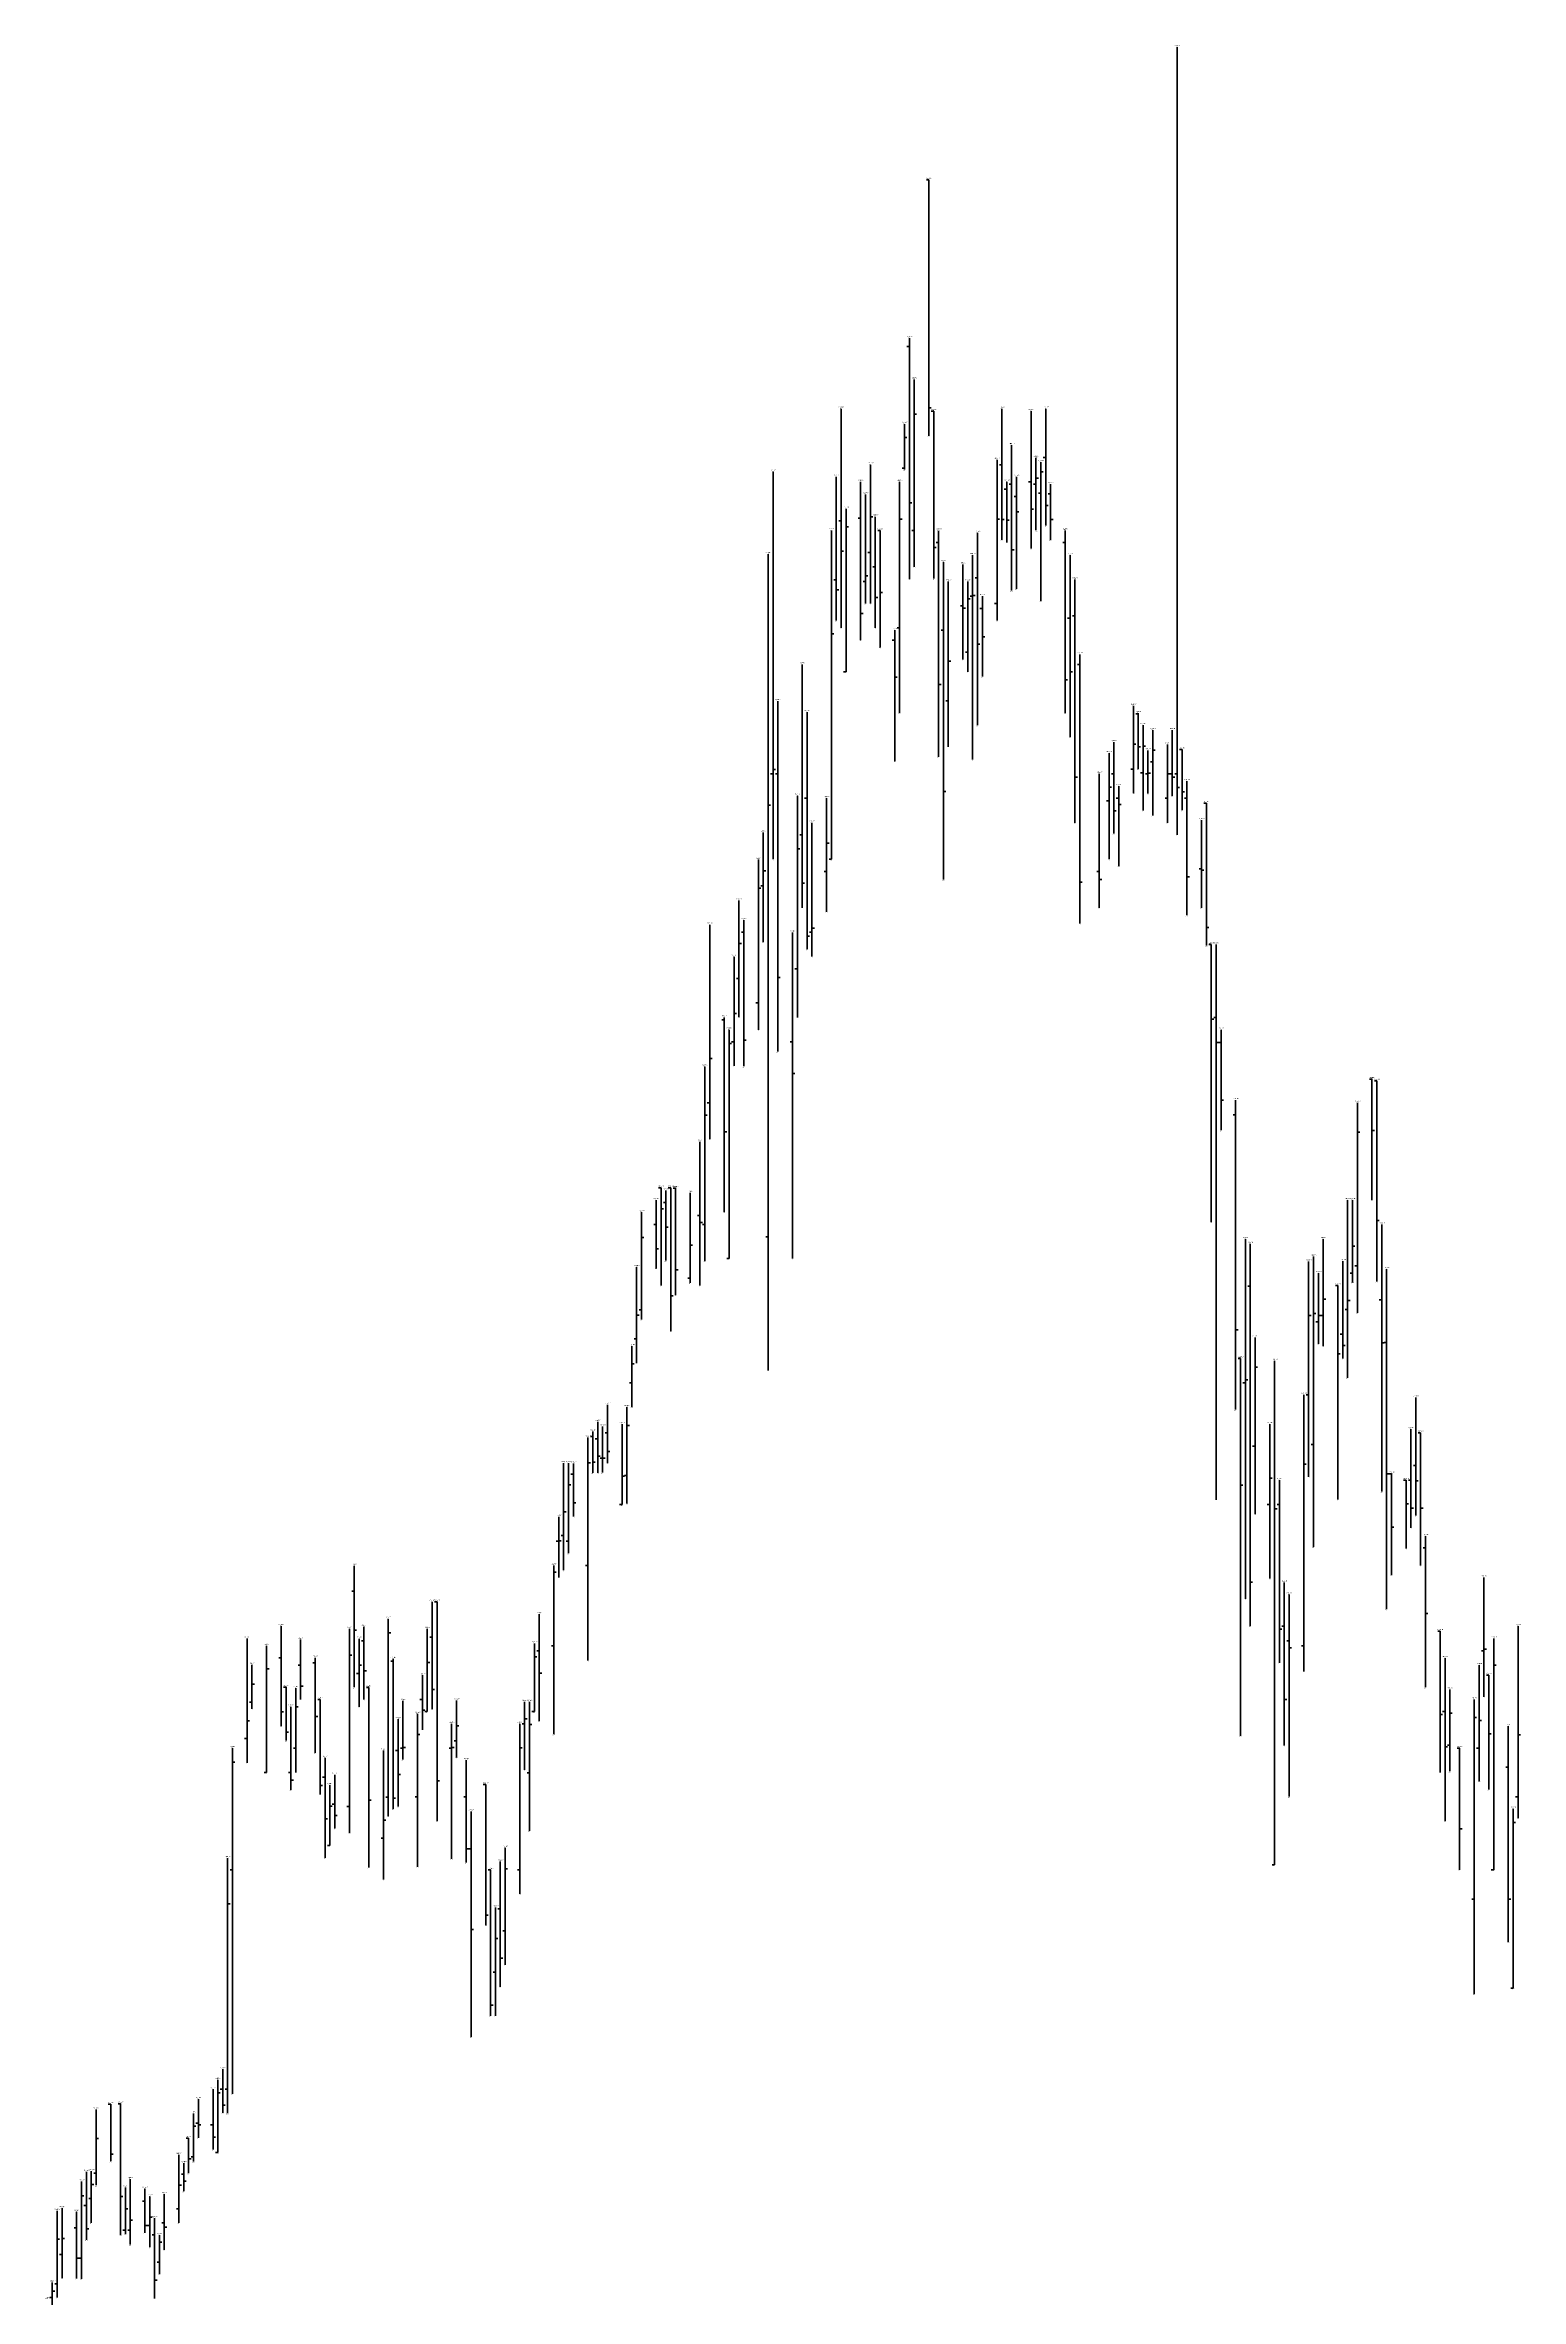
# Model space of a CAD drawing. Header units: inches. Extents: x 0 to 30000, y -20 to 2443.
# Drawn here: x 12050.5 to 12353.6, y 436.9 to 899.7 of the extents above; entities that cross this region are included whole.
import ezdxf

# ---------------------------------------------------------------- set-up
doc = ezdxf.new("R2010")
doc.units = ezdxf.units.IN
doc.header["$MEASUREMENT"] = 0
for name, color, linetype in [('DATE', 7, 'Continuous'), ('Graph', 7, 'Continuous'), ('Rate', 7, 'Continuous')]:
    doc.layers.add(name, color=color, linetype=linetype)
doc.styles.get("Standard").update_dxf_attribs({"font": 'arial.ttf'})

msp = doc.modelspace()

# ---------------------------------------------------------------- linework, layer by layer
at = {"layer": 'Graph', "color": 1, "lineweight": 35}
for p, q in [((12283, 899.2), (12283, 737.525)), ((12232, 872), (12231.5, 872)), ((12232, 872), (12232, 819.45)), ((12228, 837.75), (12227.5, 837.75)), ((12228, 839.5), (12228, 790)), ((12214, 825), (12214, 780)), ((12232, 825.175), (12232.5, 825.175)), ((12233, 824.5), (12232.5, 824.5)), ((12233, 824.5), (12233, 790.1)), ((12247, 824.95), (12247, 798.075)), ((12253, 824.5), (12253, 796.3)), ((12256, 825), (12256, 801)), ((12249, 817.5), (12249, 787.65)), ((12256, 815), (12255.5, 815)), ((12213, 811), (12213, 781.5)), ((12218, 810), (12218, 777.5)), ((12247, 813.5), (12246.5, 813.5)), ((12248, 809.95), (12248, 797.5)), ((12250, 811), (12250, 788)), ((12253, 809.95), (12252.5, 809.95)), ((12228, 805.65), (12228.5, 805.65)), ((12248, 808.5), (12247.5, 808.5)), ((12249, 809.475), (12248.5, 809.475)), ((12250, 807), (12249.5, 807)), ((12257, 807.5), (12256.5, 807.5)), ((12257, 809.5), (12257, 798.05)), ((12214, 802), (12213.5, 802)), ((12218, 802.5), (12217.5, 802.5)), ((12221, 802.825), (12221, 780.025)), ((12247, 802.25), (12247.5, 802.25)), ((12248, 802.1), (12248.5, 802.1)), ((12250, 803.825), (12250.5, 803.825)), ((12253, 804.375), (12253.5, 804.375)), ((12256, 805.15), (12256.5, 805.15)), ((12257, 802.25), (12257.5, 802.25)), ((12222, 799.975), (12221.5, 799.975)), ((12222, 799.975), (12222, 776)), ((12233, 796.525), (12233.5, 796.525)), ((12234, 797.5), (12233.5, 797.5)), ((12234, 799.95), (12234, 753.5)), ((12242, 799.5), (12242, 760)), ((12249, 796), (12249.5, 796)), ((12260, 797.5), (12259.5, 797.5)), ((12260, 800), (12260, 762.5)), ((12214, 795.75), (12214.5, 795.75)), ((12221, 792.5), (12220.5, 792.5)), ((12235, 793.5), (12235, 728.3)), ((12239, 793), (12239, 773.5)), ((12261, 794.95), (12261, 757.575)), ((12213, 789.85), (12212.5, 789.85)), ((12213, 787.775), (12213.5, 787.775)), ((12222, 787.275), (12222.5, 787.275)), ((12242, 790.3), (12241.5, 790.3)), ((12262, 789.9), (12262, 740)), ((12218, 782.975), (12218.5, 782.975)), ((12221, 786.225), (12221.5, 786.225)), ((12239, 784.5), (12238.5, 784.5)), ((12239, 784.05), (12239.5, 784.05)), ((12243, 784), (12242.5, 784)), ((12243, 786.5), (12243, 770)), ((12262, 782.5), (12261.5, 782.5)), ((12225, 777.5), (12224.5, 777.5)), ((12225, 779.5), (12225, 752.6)), ((12235, 779.5), (12234.5, 779.5)), ((12243, 778.125), (12243.5, 778.125)), ((12261, 782), (12260.5, 782)), ((12242, 776.625), (12242.5, 776.625)), ((12263, 774.5), (12263, 719.3)), ((12206, 772.5), (12206, 722.5)), ((12225, 769.875), (12225.5, 769.875)), ((12234, 768.35), (12234.5, 768.35)), ((12260, 769.325), (12260.5, 769.325)), ((12261, 771), (12261.5, 771)), ((12263, 772.5), (12262.5, 772.5)), ((12201, 764.95), (12201, 693)), ((12207, 762.675), (12207, 714)), ((12275, 762.325), (12274.5, 762.325)), ((12275, 762.5), (12275, 751)), ((12282, 759), (12282, 745.5)), ((12270, 756.5), (12270, 737.775)), ((12275, 755.6), (12275.5, 755.6)), ((12284, 755), (12283.5, 755)), ((12284, 755), (12284, 742.55)), ((12201, 750), (12200.5, 750)), ((12267, 750), (12267, 722.5)), ((12270, 750), (12269.5, 750)), ((12282, 750.05), (12281.5, 750.05)), ((12283, 750), (12282.5, 750)), ((12235, 746.375), (12235.5, 746.375)), ((12262, 749.325), (12262.5, 749.325)), ((12271, 747.5), (12271, 731.125)), ((12282, 749.325), (12282.5, 749.325)), ((12283, 747.225), (12283.5, 747.225)), ((12284, 746.35), (12284.5, 746.35)), ((12285, 748.5), (12285, 721)), ((12207, 745), (12206.5, 745)), ((12270, 742.4), (12270.5, 742.4)), ((12271, 745), (12270.5, 745)), ((12271, 743.7), (12271.5, 743.7)), ((12285, 745), (12284.5, 745)), ((12288, 740.5), (12288, 722.5)), ((12289, 744), (12288.5, 744)), ((12289, 744), (12289, 714.75)), ((12206, 737.5), (12205.5, 737.5)), ((12206, 727.575), (12206.5, 727.575)), ((12263, 727.8), (12263.5, 727.8)), ((12267, 730), (12266.5, 730)), ((12267, 728.35), (12267.5, 728.35)), ((12285, 728.85), (12285.5, 728.85)), ((12288, 730.5), (12287.5, 730.5)), ((12288, 730.225), (12288.5, 730.225)), ((12194, 717.5), (12193.5, 717.5)), ((12194, 720), (12194, 690)), ((12204, 717.45), (12204, 650.5)), ((12289, 718.5), (12289.5, 718.5)), ((12207, 716.725), (12207.5, 716.725)), ((12290, 715), (12289.5, 715)), ((12290, 715), (12290, 658)), ((12291, 714.95), (12291, 601)), ((12201, 708.2), (12201.5, 708.2)), ((12190, 699.5), (12189.5, 699.5)), ((12190, 700), (12190, 660)), ((12290, 699.65), (12290.5, 699.65)), ((12291, 700), (12290.5, 700)), ((12194, 695.375), (12194.5, 695.375)), ((12204, 695), (12203.5, 695)), ((12291, 694.9), (12291.5, 694.9)), ((12292, 694.9), (12291.5, 694.9)), ((12292, 697.5), (12292, 676.85)), ((12204, 688.475), (12204.5, 688.475)), ((12323, 687.35), (12322.5, 687.35)), ((12323, 687.35), (12323, 662.5)), ((12324, 687), (12323.5, 687)), ((12324, 687), (12324, 645.8)), ((12292, 683), (12292.5, 683)), ((12295, 683), (12295, 619.5)), ((12190, 676.525), (12190.5, 676.525)), ((12295, 680), (12294.5, 680)), ((12323, 676.825), (12323.5, 676.825)), ((12185, 674.5), (12185, 645)), ((12176, 662.5), (12176, 648.5)), ((12177, 665), (12176.5, 665)), ((12177, 665), (12177, 645)), ((12178, 662), (12177.5, 662)), ((12178, 664.45), (12178, 650.075)), ((12179, 665), (12178.5, 665)), ((12179, 665), (12179, 635.6)), ((12180, 664.975), (12179.5, 664.975)), ((12180, 664.975), (12180, 643)), ((12176, 657.5), (12175.5, 657.5)), ((12177, 660.75), (12177.5, 660.75)), ((12185, 659.35), (12184.5, 659.35)), ((12185, 657.925), (12185.5, 657.925)), ((12324, 658.325), (12324.5, 658.325)), ((12325, 657.5), (12325, 602.675)), ((12176, 652.525), (12176.5, 652.525)), ((12178, 656.95), (12178.5, 656.95)), ((12298, 653.5), (12298, 575)), ((12180, 648.225), (12180.5, 648.225)), ((12317, 649.95), (12317, 630)), ((12326, 648.325), (12326, 578.5)), ((12298, 644.825), (12297.5, 644.825)), ((12316, 645), (12315.5, 645)), ((12316, 645), (12316, 601.05)), ((12179, 642.825), (12179.5, 642.825)), ((12325, 642), (12324.5, 642)), ((12295, 635.875), (12295.5, 635.875)), ((12317, 634.95), (12316.5, 634.95)), ((12296, 630), (12295.5, 630)), ((12296, 630), (12296, 552.525)), ((12316, 630.975), (12316.5, 630.975)), ((12317, 632.625), (12317.5, 632.625)), ((12325, 633.2), (12325.5, 633.2)), ((12326, 633.25), (12325.5, 633.25)), ((12166, 620.5), (12166, 608.5)), ((12332, 622), (12332, 597.775)), ((12164, 617), (12164, 606.525)), ((12331, 615.5), (12331, 595.25)), ((12163, 614), (12162.5, 614)), ((12163, 615), (12163, 606.5)), ((12164, 613.5), (12163.5, 613.5)), ((12166, 614.7), (12165.5, 614.7)), ((12166, 610.9), (12166.5, 610.9)), ((12333, 614.7), (12332.5, 614.7)), ((12333, 614.7), (12333, 587.5)), ((12159, 606.25), (12158.5, 606.25)), ((12159, 608.425), (12159, 597.575)), ((12163, 608.725), (12163.5, 608.725)), ((12164, 609.925), (12164.5, 609.925)), ((12326, 606.275), (12326.5, 606.275)), ((12327, 606.275), (12326.5, 606.275)), ((12327, 606.275), (12327, 585.5)), ((12332, 608), (12331.5, 608)), ((12296, 603.975), (12296.5, 603.975)), ((12304, 605), (12304, 567.5)), ((12330, 605), (12329.5, 605)), ((12330, 605), (12330, 591)), ((12331, 605), (12330.5, 605)), ((12332, 604.9), (12332.5, 604.9)), ((12159, 600.325), (12159.5, 600.325)), ((12304, 600), (12303.5, 600)), ((12330, 600.125), (12330.5, 600.125)), ((12331, 599.275), (12331.5, 599.275)), ((12333, 599.275), (12333.5, 599.275)), ((12327, 595.35), (12327.5, 595.35)), ((12334, 593.5), (12334, 562.5)), ((12334, 591.125), (12333.5, 591.125)), ((12114, 587.4), (12114, 562.5)), ((12298, 584.075), (12298.5, 584.075)), ((12305, 584), (12305, 550.5)), ((12114, 582.25), (12113.5, 582.25)), ((12130, 580), (12130, 558)), ((12131, 580), (12130.5, 580)), ((12131, 580), (12131, 535)), ((12306, 581.5), (12306, 540.05)), ((12099, 575), (12099, 554.5)), ((12114, 574.225), (12114.5, 574.225)), ((12116, 574.9), (12116, 560)), ((12152, 577.5), (12152, 555.5)), ((12304, 574.45), (12304.5, 574.45)), ((12305, 575), (12304.5, 575)), ((12334, 577.65), (12334.5, 577.65)), ((12337, 574), (12336.5, 574)), ((12337, 574), (12337, 545)), ((12103, 572.3), (12103, 560)), ((12116, 572), (12115.5, 572)), ((12130, 572.75), (12129.5, 572.75)), ((12152, 570), (12151.5, 570)), ((12306, 572), (12305.5, 572)), ((12306, 570.6), (12306.5, 570.6)), ((12099, 568.5), (12098.5, 568.5)), ((12103, 567), (12102.5, 567)), ((12106, 567.5), (12105.5, 567.5)), ((12106, 568.5), (12106, 549)), ((12116, 565.875), (12116.5, 565.875)), ((12122, 567.825), (12121.5, 567.825)), ((12122, 568.325), (12122, 537.5)), ((12128, 565), (12128, 553.75)), ((12152, 565.35), (12152.5, 565.35)), ((12338, 568.45), (12338, 535)), ((12347, 565), (12346.5, 565)), ((12347, 565), (12347, 541.5)), ((12100, 562.525), (12099.5, 562.525)), ((12100, 562.525), (12100, 551.55)), ((12103, 562.725), (12103.5, 562.725)), ((12107, 560), (12106.5, 560)), ((12107, 560), (12107, 540.5)), ((12117, 562.45), (12116.5, 562.45)), ((12117, 562.45), (12117, 525.5)), ((12128, 559.95), (12127.5, 559.95)), ((12130, 562), (12130.5, 562)), ((12305, 559.95), (12305.5, 559.95)), ((12099, 557.425), (12099.5, 557.425)), ((12101, 558.5), (12101, 541.4)), ((12106, 556.475), (12106.5, 556.475)), ((12123, 555.95), (12123, 538.025)), ((12128, 557.8), (12128.5, 557.8)), ((12337, 556.9), (12337.5, 556.9)), ((12338, 557.5), (12337.5, 557.5)), ((12100, 553.25), (12100.5, 553.25)), ((12347, 552.925), (12347.5, 552.925)), ((12351, 554.5), (12351, 510.175)), ((12108, 548), (12108, 527.5)), ((12123, 549.5), (12122.5, 549.5)), ((12137, 547.5), (12137, 526.5)), ((12338, 550.275), (12338.5, 550.275)), ((12341, 550), (12340.5, 550)), ((12341, 550), (12341, 525)), ((12351, 546.1), (12350.5, 546.1)), ((12101, 545), (12100.5, 545)), ((12101, 543.4), (12101.5, 543.4)), ((12107, 542.3), (12107.5, 542.3)), ((12108, 544), (12107.5, 544)), ((12110, 544.5), (12110, 533.525)), ((12123, 544.6), (12123.5, 544.6)), ((12131, 543.3), (12131.5, 543.3)), ((12141, 542.5), (12140.5, 542.5)), ((12141, 542.5), (12141, 513.675)), ((12110, 538.5), (12109.5, 538.5)), ((12117, 539.325), (12117.5, 539.325)), ((12122, 539.725), (12122.5, 539.725)), ((12137, 540), (12136.5, 540)), ((12138, 537), (12138, 490.75)), ((12108, 535.5), (12108.5, 535.5)), ((12110, 536.175), (12110.5, 536.175)), ((12341, 533.425), (12341.5, 533.425)), ((12137, 529.3), (12137.5, 529.3)), ((12138, 529.3), (12137.5, 529.3)), ((12142, 525), (12141.5, 525)), ((12142, 525), (12142, 495)), ((12144, 526.7), (12144, 501)), ((12351, 519), (12351.5, 519)), ((12141, 515.675), (12141.5, 515.675)), ((12144, 517), (12143.5, 517)), ((12138, 512.725), (12138.5, 512.725)), ((12144, 506.875), (12144.5, 506.875)), ((12142, 497.225), (12142.5, 497.225)), ((12087, 484.1), (12087, 475.115)), ((12064, 476.89), (12063.5, 476.89)), ((12064, 476.89), (12064, 465.155)), ((12066, 476.94), (12065.5, 476.94)), ((12066, 476.94), (12066, 450.01)), ((12082, 477.9), (12082, 470)), ((12085, 480), (12085, 467.61)), ((12087, 480), (12086.5, 480)), ((12087, 476.68), (12087.5, 476.68)), ((12082, 473), (12081.5, 473)), ((12082, 472.645), (12082.5, 472.645)), ((12085, 472.645), (12084.5, 472.645)), ((12080, 469.9), (12079.5, 469.9)), ((12080, 469.9), (12080, 462.7)), ((12085, 470.095), (12085.5, 470.095)), ((12059, 463), (12059, 449.015)), ((12064, 466.63), (12064.5, 466.63)), ((12079, 464.8), (12079, 459)), ((12080, 465.685), (12080.5, 465.685)), ((12071, 459.49), (12071, 450.5)), ((12075, 458.4), (12075, 447.005)), ((12079, 462.5), (12078.5, 462.5)), ((12079, 461.055), (12079.5, 461.055)), ((12057, 454.8), (12057, 441.12)), ((12059, 456.1), (12058.5, 456.1)), ((12066, 457.935), (12066.5, 457.935)), ((12071, 457), (12070.5, 457)), ((12073, 453.505), (12073, 437)), ((12057, 451.5), (12056.5, 451.5)), ((12059, 451.305), (12059.5, 451.305)), ((12071, 451.965), (12071.5, 451.965)), ((12073, 450.065), (12072.5, 450.065)), ((12075, 452.5), (12074.5, 452.5)), ((12075, 451.625), (12075.5, 451.625)), ((12057, 445.27), (12057.5, 445.27)), ((12073, 440.75), (12073.5, 440.75))]:
    msp.add_line(p, q, dxfattribs=at)
at = {"layer": 'Graph', "color": 3, "lineweight": 35}
for p, q in [((12229, 831), (12229, 792.525)), ((12229, 823.875), (12229.5, 823.875)), ((12227, 821.85), (12227, 812.5)), ((12227, 819.1), (12227.5, 819.1)), ((12246, 814.5), (12246, 781.5)), ((12254, 814.925), (12254, 800.025)), ((12200, 812), (12200, 732.5)), ((12220, 813.5), (12220, 785)), ((12226, 810), (12226, 762.525)), ((12227, 812.8), (12226.5, 812.8)), ((12254, 810.7), (12254.5, 810.7)), ((12255, 814), (12255, 785.5)), ((12255, 812), (12255.5, 812)), ((12219, 807.4), (12219, 785)), ((12254, 809.5), (12253.5, 809.5)), ((12255, 807.625), (12254.5, 807.625)), ((12215, 804.4), (12215, 771)), ((12215, 800.75), (12215.5, 800.75)), ((12220, 802.825), (12220.5, 802.825)), ((12226, 802.3), (12226.5, 802.3)), ((12246, 802.325), (12246.5, 802.325)), ((12212, 799.95), (12212, 732.5)), ((12229, 800), (12228.5, 800)), ((12199, 795.15), (12199, 627.5)), ((12220, 795.5), (12219.5, 795.5)), ((12241, 794.9), (12241, 753)), ((12219, 789.5), (12218.5, 789.5)), ((12219, 790.65), (12219.5, 790.65)), ((12236, 789.5), (12236, 755.6)), ((12240, 789.5), (12240, 771)), ((12240, 785.925), (12240.5, 785.925)), ((12241, 786.5), (12240.5, 786.5)), ((12241, 786.625), (12241.5, 786.625)), ((12246, 785), (12245.5, 785)), ((12212, 778.75), (12212.5, 778.75)), ((12226, 780), (12225.5, 780)), ((12236, 773.15), (12236.5, 773.15)), ((12240, 775), (12239.5, 775)), ((12215, 771), (12214.5, 771)), ((12236, 765), (12235.5, 765)), ((12274, 764), (12274, 746.075)), ((12276, 760), (12276, 742.5)), ((12278, 759), (12278, 741.5)), ((12274, 756.125), (12274.5, 756.125)), ((12276, 755.675), (12276.5, 755.675)), ((12277, 754.85), (12277, 746)), ((12278, 754.875), (12278.5, 754.875)), ((12281, 756.05), (12281, 740)), ((12200, 750), (12199.5, 750)), ((12200, 750.95), (12200.5, 750.95)), ((12269, 754.25), (12269, 732.5)), ((12274, 751), (12273.5, 751)), ((12276, 750.25), (12275.5, 750.25)), ((12277, 750.025), (12276.5, 750.025)), ((12277, 750.15), (12277.5, 750.15)), ((12278, 752.5), (12277.5, 752.5)), ((12281, 750.05), (12281.5, 750.05)), ((12205, 745.5), (12205, 700)), ((12269, 747.275), (12269.5, 747.275)), ((12199, 743.575), (12199.5, 743.575)), ((12211, 745), (12211, 721.7)), ((12269, 744.5), (12268.5, 744.5)), ((12281, 745), (12280.5, 745)), ((12198, 738), (12198, 715.5)), ((12208, 740), (12208, 712.5)), ((12211, 735.825), (12211.5, 735.825)), ((12197, 732.45), (12197, 697.5)), ((12205, 734.65), (12205.5, 734.65)), ((12212, 732.5), (12211.5, 732.5)), ((12197, 726.55), (12197.5, 726.55)), ((12198, 727), (12197.5, 727)), ((12198, 730.125), (12198.5, 730.125)), ((12211, 730), (12210.5, 730)), ((12193, 724), (12193, 700.05)), ((12187, 719), (12187, 675.05)), ((12208, 717.5), (12207.5, 717.5)), ((12208, 718.35), (12208.5, 718.35)), ((12193, 715.175), (12193.5, 715.175)), ((12192, 712.45), (12192, 690.1)), ((12205, 710), (12204.5, 710)), ((12193, 708), (12192.5, 708)), ((12192, 700.85), (12192.5, 700.85)), ((12197, 703), (12196.5, 703)), ((12191, 697.5), (12191, 650.55)), ((12191, 694.65), (12191.5, 694.65)), ((12192, 695), (12191.5, 695)), ((12186, 689.9), (12186, 650)), ((12187, 691.6), (12187.5, 691.6)), ((12187, 682.5), (12186.5, 682.5)), ((12320, 682.475), (12320, 639.35)), ((12186, 679.95), (12186.5, 679.95)), ((12320, 676.475), (12320.5, 676.475)), ((12183, 664), (12183, 645.5)), ((12318, 662.5), (12318, 626)), ((12319, 662.5), (12319, 645.625)), ((12173, 660), (12173, 638)), ((12186, 657.5), (12185.5, 657.5)), ((12173, 654.8), (12173.5, 654.8)), ((12183, 653.225), (12183.5, 653.225)), ((12199, 655), (12198.5, 655)), ((12297, 654.5), (12297, 580.65)), ((12313, 654.5), (12313, 632.55)), ((12319, 653.025), (12319.5, 653.025)), ((12172, 648.75), (12172, 629.025)), ((12191, 650.55), (12190.5, 650.55)), ((12310, 649.9), (12310, 605.675)), ((12311, 650.95), (12311, 591.3)), ((12320, 649), (12319.5, 649)), ((12183, 646.5), (12182.5, 646.5)), ((12312, 647.5), (12312, 633)), ((12319, 647.5), (12318.5, 647.5)), ((12172, 638.9), (12172.5, 638.9)), ((12173, 640), (12172.5, 640)), ((12310, 638.85), (12310.5, 638.85)), ((12311, 639.225), (12311.5, 639.225)), ((12312, 638.85), (12312.5, 638.85)), ((12313, 638.85), (12312.5, 638.85)), ((12313, 642.175), (12313.5, 642.175)), ((12318, 640.075), (12317.5, 640.075)), ((12318, 641.9), (12318.5, 641.9)), ((12172, 634), (12171.5, 634)), ((12299, 634.3), (12299, 598)), ((12312, 637.5), (12311.5, 637.5)), ((12171, 632.5), (12171, 620.05)), ((12303, 629.5), (12303, 526)), ((12171, 625), (12170.5, 625)), ((12171, 628.9), (12171.5, 628.9)), ((12297, 625), (12296.5, 625)), ((12297, 625.575), (12297.5, 625.575)), ((12299, 628.225), (12299.5, 628.225)), ((12309, 622.5), (12309, 565.825)), ((12310, 622.5), (12309.5, 622.5)), ((12165, 616), (12165, 606.55)), ((12169, 616.5), (12169, 600)), ((12170, 620), (12170, 600.25)), ((12170, 616.225), (12170.5, 616.225)), ((12302, 616.5), (12302, 584.825)), ((12162, 613.75), (12162, 568)), ((12299, 612), (12298.5, 612)), ((12311, 612.3), (12310.5, 612.3)), ((12157, 608.5), (12157, 586.5)), ((12158, 608.5), (12158, 590)), ((12162, 608.6), (12162.5, 608.6)), ((12165, 609.5), (12164.5, 609.5)), ((12165, 609.55), (12165.5, 609.55)), ((12309, 608.275), (12309.5, 608.275)), ((12158, 604.05), (12158.5, 604.05)), ((12169, 605.8), (12169.5, 605.8)), ((12170, 606), (12169.5, 606)), ((12302, 605.45), (12302.5, 605.45)), ((12156, 597.5), (12156, 585)), ((12157, 598.475), (12157.5, 598.475)), ((12169, 600), (12168.5, 600)), ((12302, 600), (12301.5, 600)), ((12303, 599.125), (12303.5, 599.125)), ((12156, 592.5), (12155.5, 592.5)), ((12156, 592.525), (12156.5, 592.525)), ((12157, 593.65), (12156.5, 593.65)), ((12158, 592.5), (12157.5, 592.5)), ((12155, 587.5), (12155, 552.825)), ((12155, 586.1), (12155.5, 586.1)), ((12162, 587.5), (12161.5, 587.5)), ((12346, 585), (12346, 560.525)), ((12113, 574.5), (12113, 532.575)), ((12121, 576.5), (12121, 536)), ((12129, 574.5), (12129, 557.5)), ((12353, 575), (12353, 535.65)), ((12092, 572.5), (12092, 547)), ((12096, 571), (12096, 545)), ((12115, 572.4), (12115, 558.5)), ((12121, 573.675), (12121.5, 573.675)), ((12151, 571.5), (12151, 557.5)), ((12155, 571), (12154.5, 571)), ((12309, 571), (12308.5, 571)), ((12346, 570), (12345.5, 570)), ((12346, 570.325), (12346.5, 570.325)), ((12348, 572.5), (12348, 525.025)), ((12093, 567.075), (12093, 558.075)), ((12096, 566.25), (12096.5, 566.25)), ((12113, 569.1), (12113.5, 569.1)), ((12115, 565.325), (12114.5, 565.325)), ((12115, 567.025), (12115.5, 567.025)), ((12129, 567.6), (12129.5, 567.6)), ((12151, 568.75), (12151.5, 568.75)), ((12345, 567), (12345, 543.175)), ((12348, 567.05), (12348.5, 567.05)), ((12093, 563.125), (12093.5, 563.125)), ((12102, 562.3), (12102, 545)), ((12339, 562), (12339, 545.25)), ((12344, 560), (12344, 499.5)), ((12092, 555.6), (12092.5, 555.6)), ((12093, 559.45), (12092.5, 559.45)), ((12102, 558.475), (12102.5, 558.475)), ((12124, 559.7), (12124, 547.65)), ((12127, 557), (12127, 525.625)), ((12129, 557.5), (12128.5, 557.5)), ((12135, 559.75), (12135, 548.1)), ((12149, 559.5), (12149, 545.55)), ((12149, 556.025), (12149.5, 556.025)), ((12150, 559.5), (12150, 533)), ((12151, 557.5), (12150.5, 557.5)), ((12339, 557.2), (12339.5, 557.2)), ((12344, 556.275), (12344.5, 556.275)), ((12345, 555.675), (12345.5, 555.675)), ((12092, 552), (12091.5, 552)), ((12127, 552.8), (12127.5, 552.8)), ((12134, 555), (12134, 527.25)), ((12135, 551.5), (12134.5, 551.5)), ((12135, 554.55), (12135.5, 554.55)), ((12148, 555), (12148, 520.05)), ((12149, 555), (12148.5, 555)), ((12150, 554.825), (12150.5, 554.825)), ((12353, 552.75), (12353.5, 552.75)), ((12089, 550), (12089, 479)), ((12089, 547.125), (12089.5, 547.125)), ((12102, 550), (12101.5, 550)), ((12120, 549.5), (12120, 523)), ((12124, 550), (12123.5, 550)), ((12124, 550.1), (12124.5, 550.1)), ((12134, 550), (12133.5, 550)), ((12134, 550.125), (12134.5, 550.125)), ((12148, 550.05), (12148.5, 550.05)), ((12339, 550.625), (12338.5, 550.625)), ((12345, 550), (12344.5, 550)), ((12096, 545), (12095.5, 545)), ((12109, 542.375), (12109, 530)), ((12150, 544.95), (12149.5, 544.95)), ((12109, 538.1), (12109.5, 538.1)), ((12113, 538), (12112.5, 538)), ((12121, 539.9), (12120.5, 539.9)), ((12127, 540), (12126.5, 540)), ((12352, 537.5), (12352, 500.675)), ((12353, 540), (12352.5, 540)), ((12120, 535.225), (12120.5, 535.225)), ((12352, 534.7), (12352.5, 534.7)), ((12109, 530), (12108.5, 530)), ((12120, 531.5), (12119.5, 531.5)), ((12145, 529.5), (12145, 505.5)), ((12088, 527.4), (12088, 475.025)), ((12089, 525), (12088.5, 525)), ((12145, 525.225), (12145.5, 525.225)), ((12148, 525), (12147.5, 525)), ((12303, 526), (12302.5, 526)), ((12348, 525.025), (12347.5, 525.025)), ((12344, 519), (12343.5, 519)), ((12088, 518.05), (12088.5, 518.05)), ((12143, 517.3), (12143, 495.05)), ((12143, 510.9), (12143.5, 510.9)), ((12145, 512.5), (12144.5, 512.5)), ((12143, 504), (12142.5, 504)), ((12352, 500.675), (12351.5, 500.675)), ((12086, 481.9), (12086, 466.995)), ((12086, 479.235), (12086.5, 479.235)), ((12088, 480), (12087.5, 480)), ((12061, 475.8), (12061, 460.25)), ((12081, 475), (12081, 465.11)), ((12081, 472.35), (12081.5, 472.35)), ((12061, 469.835), (12061.5, 469.835)), ((12060, 463.105), (12060, 452.5)), ((12078, 466.5), (12078, 452.5)), ((12081, 466.1), (12080.5, 466.1)), ((12086, 466.995), (12085.5, 466.995)), ((12058, 460.985), (12058, 441)), ((12060, 460.37), (12060.5, 460.37)), ((12061, 462.7), (12060.5, 462.7)), ((12067, 459.8), (12067, 450.205)), ((12068, 461.5), (12068, 448.065)), ((12078, 460.25), (12078.5, 460.25)), ((12053, 455), (12053, 437.2)), ((12054, 455.53), (12054, 441.165)), ((12058, 458.065), (12058.5, 458.065)), ((12060, 457.49), (12059.5, 457.49)), ((12067, 455.395), (12067.5, 455.395)), ((12072, 457.9), (12072, 447.5)), ((12072, 453.72), (12072.5, 453.72)), ((12078, 455.425), (12077.5, 455.425)), ((12053, 449.15), (12053.5, 449.15)), ((12054, 449.315), (12054.5, 449.315)), ((12067, 451), (12066.5, 451)), ((12068, 451), (12067.5, 451)), ((12068, 453.08), (12068.5, 453.08)), ((12072, 451.965), (12071.5, 451.965)), ((12074, 450), (12074, 442)), ((12054, 446), (12053.5, 446)), ((12058, 445.27), (12057.5, 445.27)), ((12074, 444.445), (12073.5, 444.445)), ((12074, 448.535), (12074.5, 448.535)), ((12052, 440.3), (12052, 434)), ((12053, 440), (12052.5, 440)), ((12052, 437.2), (12051.5, 437.2)), ((12052, 438.47), (12052.5, 438.47))]:
    msp.add_line(p, q, dxfattribs=at)

# ---------------------------------------------------------------- texts
at = {"layer": 'DATE'}
for s, p in [('09Jan08', (12282.5, 899.45)), ('19Nov07', (12231.5, 872.25)), ('15Nov07', (12227.5, 839.75)), ('16Nov07', (12228.5, 831.25)), ('01Nov07', (12213.5, 825.25)), ('20Nov07', (12232.5, 824.75)), ('04Dec07', (12246.5, 825.2)), ('10Dec07', (12252.5, 824.75)), ('13Dec07', (12255.5, 825.25)), ('14Nov07', (12226.5, 822.1)), ('03Dec07', (12245.5, 814.75)), ('06Dec07', (12248.5, 817.75)), ('11Dec07', (12253.5, 815.175)), ('12Dec07', (12254.5, 814.25)), ('18Oct07', (12199.5, 812.25)), ('31Oct07', (12212.5, 811.25)), ('05Nov07', (12217.5, 810.25)), ('07Nov07', (12219.5, 813.75)), ('13Nov07', (12225.5, 810.25)), ('05Dec07', (12247.5, 810.2)), ('07Dec07', (12249.5, 811.25)), ('14Dec07', (12256.5, 809.75)), ('06Nov07', (12218.5, 807.65)), ('02Nov07', (12214.5, 804.65)), ('08Nov07', (12220.5, 803.075)), ('30Oct07', (12211.5, 800.2)), ('09Nov07', (12221.5, 800.225)), ('21Nov07', (12233.5, 800.2)), ('29Nov07', (12241.5, 799.75)), ('17Dec07', (12259.5, 800.25)), ('17Oct07', (12198.5, 795.4)), ('22Nov07', (12234.5, 793.75)), ('26Nov07', (12238.5, 793.25)), ('28Nov07', (12240.5, 795.15)), ('18Dec07', (12260.5, 795.2)), ('23Nov07', (12235.5, 789.75)), ('27Nov07', (12239.5, 789.75)), ('30Nov07', (12242.5, 786.75)), ('19Dec07', (12261.5, 790.15)), ('12Nov07', (12224.5, 779.75)), ('24Oct07', (12205.5, 772.75)), ('20Dec07', (12262.5, 774.75)), ('19Oct07', (12200.5, 765.2)), ('31Dec07', (12273.5, 764.25)), ('25Oct07', (12206.5, 762.925)), ('01Jan08', (12274.5, 762.75)), ('02Jan08', (12275.5, 760.25)), ('04Jan08', (12277.5, 759.25)), ('08Jan08', (12281.5, 759.25)), ('26Dec07', (12268.5, 754.5)), ('27Dec07', (12269.5, 756.75)), ('03Jan08', (12276.5, 755.1)), ('07Jan08', (12280.5, 756.3)), ('10Jan08', (12283.5, 755.25)), ('24Dec07', (12266.5, 750.25)), ('23Oct07', (12204.5, 745.75)), ('29Oct07', (12210.5, 745.25)), ('28Dec07', (12270.5, 747.75)), ('11Jan08', (12284.5, 748.75)), ('26Oct07', (12207.5, 740.25)), ('14Jan08', (12287.5, 740.75)), ('15Jan08', (12288.5, 744.25)), ('16Oct07', (12197.5, 738.25)), ('15Oct07', (12196.5, 732.7)), ('11Oct07', (12192.5, 724.25)), ('05Oct07', (12186.5, 719.25)), ('12Oct07', (12193.5, 720.25)), ('22Oct07', (12203.5, 717.7)), ('10Oct07', (12191.5, 712.7)), ('16Jan08', (12289.5, 715.25)), ('17Jan08', (12290.5, 715.2)), ('08Oct07', (12189.5, 700.25)), ('09Oct07', (12190.5, 697.75)), ('18Jan08', (12291.5, 697.75)), ('04Oct07', (12185.5, 690.15)), ('18Feb08', (12322.5, 687.6)), ('19Feb08', (12323.5, 687.25)), ('21Jan08', (12294.5, 683.25)), ('15Feb08', (12319.5, 682.725)), ('03Oct07', (12184.5, 674.75)), ('24Sep07', (12175.5, 662.75)), ('25Sep07', (12176.5, 665.25)), ('26Sep07', (12177.5, 664.7)), ('27Sep07', (12178.5, 665.25)), ('28Sep07', (12179.5, 665.225)), ('01Oct07', (12182.5, 664.25)), ('13Feb08', (12317.5, 662.75)), ('14Feb08', (12318.5, 662.75)), ('21Sep07', (12172.5, 660.25)), ('20Feb08', (12324.5, 657.75)), ('23Jan08', (12296.5, 654.75)), ('24Jan08', (12297.5, 653.75)), ('08Feb08', (12312.5, 654.75)), ('20Sep07', (12171.5, 649)), ('05Feb08', (12309.5, 650.15)), ('06Feb08', (12310.5, 651.2)), ('07Feb08', (12311.5, 647.75)), ('12Feb08', (12316.5, 650.2)), ('21Feb08', (12325.5, 648.575)), ('11Feb08', (12315.5, 645.25)), ('25Jan08', (12298.5, 634.55)), ('19Sep07', (12170.5, 632.75)), ('22Jan08', (12295.5, 630.25)), ('29Jan08', (12302.5, 629.75)), ('14Sep07', (12165.5, 620.75)), ('18Sep07', (12169.5, 620.25)), ('04Feb08', (12308.5, 622.75)), ('27Feb08', (12331.5, 622.25)), ('12Sep07', (12163.5, 617.25)), ('13Sep07', (12164.5, 616.25)), ('17Sep07', (12168.5, 616.75)), ('28Jan08', (12301.5, 616.75)), ('26Feb08', (12330.5, 615.75)), ('10Sep07', (12161.5, 614)), ('11Sep07', (12162.5, 615.25)), ('28Feb08', (12332.5, 614.95)), ('05Sep07', (12156.5, 608.75)), ('06Sep07', (12157.5, 608.75)), ('07Sep07', (12158.5, 608.675)), ('22Feb08', (12326.5, 606.525)), ('30Jan08', (12303.5, 605.25)), ('25Feb08', (12329.5, 605.25)), ('04Sep07', (12155.5, 597.75)), ('29Feb08', (12333.5, 593.75)), ('24Jul07', (12113.5, 587.65)), ('03Sep07', (12154.5, 587.75)), ('31Jan08', (12304.5, 584.25)), ('12Mar08', (12345.5, 585.25)), ('09Aug07', (12129.5, 580.25)), ('10Aug07', (12130.5, 580.25)), ('01Feb08', (12305.5, 581.75)), ('09Jul07', (12098.5, 575.25)), ('23Jul07', (12112.5, 574.75)), ('26Jul07', (12115.5, 575.15)), ('31Jul07', (12120.5, 576.75)), ('08Aug07', (12128.5, 574.75)), ('31Aug07', (12151.5, 577.75)), ('03Mar08', (12336.5, 574.25)), ('19Mar08', (12352.5, 575.25)), ('02Jul07', (12091.5, 572.75)), ('06Jul07', (12095.5, 571.25)), ('13Jul07', (12102.5, 572.55)), ('25Jul07', (12114.5, 572.65)), ('30Aug07', (12150.5, 571.75)), ('14Mar08', (12347.5, 572.75)), ('03Jul07', (12092.5, 567.325)), ('16Jul07', (12105.5, 568.75)), ('01Aug07', (12121.5, 568.575)), ('07Aug07', (12127.5, 565.25)), ('04Mar08', (12337.5, 568.7)), ('11Mar08', (12344.5, 567.25)), ('13Mar08', (12346.5, 565.25)), ('10Jul07', (12099.5, 562.775)), ('12Jul07', (12101.5, 562.55)), ('17Jul07', (12106.5, 560.25)), ('27Jul07', (12116.5, 562.7)), ('03Aug07', (12123.5, 559.95)), ('14Aug07', (12134.5, 560)), ('28Aug07', (12148.5, 559.75)), ('29Aug07', (12149.5, 559.75)), ('05Mar08', (12338.5, 562.25)), ('10Mar08', (12343.5, 560.25)), ('11Jul07', (12100.5, 558.75)), ('02Aug07', (12122.5, 556.2)), ('06Aug07', (12126.5, 557.25)), ('13Aug07', (12133.5, 555.25)), ('27Aug07', (12147.5, 555.25)), ('17Mar08', (12350.5, 554.75)), ('29Jun07', (12088.5, 550.25)), ('18Jul07', (12107.5, 548.25)), ('30Jul07', (12119.5, 549.75)), ('16Aug07', (12136.5, 547.75)), ('07Mar08', (12340.5, 550.25)), ('19Jul07', (12108.5, 542.625)), ('20Jul07', (12109.5, 544.75)), ('20Aug07', (12140.5, 542.75)), ('17Aug07', (12137.5, 537.25)), ('18Mar08', (12351.5, 537.75)), ('28Jun07', (12087.5, 527.65)), ('24Aug07', (12144.5, 529.75)), ('21Aug07', (12141.5, 525.25)), ('23Aug07', (12143.5, 526.95)), ('22Aug07', (12142.5, 517.55)), ('26Jun07', (12085.5, 482.15)), ('27Jun07', (12086.5, 484.35)), ('04Jun07', (12063.5, 477.14)), ('06Jun07', (12065.5, 477.19)), ('22Jun07', (12081.5, 478.15)), ('25Jun07', (12084.5, 480.25)), ('01Jun07', (12060.5, 476.05)), ('21Jun07', (12080.5, 475.25)), ('20Jun07', (12079.5, 470.15)), ('30May07', (12058.5, 463.25)), ('31May07', (12059.5, 463.355)), ('18Jun07', (12077.5, 466.75)), ('19Jun07', (12078.5, 465.05)), ('29May07', (12057.5, 461.235)), ('07Jun07', (12066.5, 460.05)), ('08Jun07', (12067.5, 461.75)), ('11Jun07', (12070.5, 459.74)), ('12Jun07', (12071.5, 458.15)), ('15Jun07', (12074.5, 458.65)), ('24May07', (12052.5, 455.25)), ('25May07', (12053.5, 455.78)), ('28May07', (12056.5, 455.05)), ('13Jun07', (12072.5, 453.755)), ('14Jun07', (12073.5, 450.25)), ('23May07', (12051.5, 440.55)), ('22May07', (12050.5, 437.06))]:
    msp.add_text(s, height=0.2, dxfattribs=at).set_placement(p)
at = {"layer": 'Rate'}
for s, p in [('1798.4', (12282.75, 899.3)), ('1744', (12231.75, 872.1)), ('1679', (12227.75, 839.6)), ('1662', (12228.75, 831.1)), ('1650', (12213.75, 825.1)), ('1649', (12232.75, 824.6)), ('1649.9', (12246.75, 825.05)), ('1649', (12252.75, 824.6)), ('1650', (12255.75, 825.1)), ('1643.7', (12226.75, 821.95)), ('1638.9', (12231.75, 819.25)), ('1629', (12245.75, 814.6)), ('1635', (12248.75, 817.6)), ('1629.85', (12253.75, 815.025)), ('1624', (12199.75, 812.1)), ('1622', (12212.75, 811.1)), ('1620', (12217.75, 810.1)), ('1627', (12219.75, 813.6)), ('1620', (12225.75, 810.1)), ('1625', (12226.75, 812.3)), ('1619.9', (12247.75, 810.05)), ('1622', (12249.75, 811.1)), ('1628', (12254.75, 814.1)), ('1614.8', (12218.75, 807.5)), ('1619', (12256.75, 809.6)), ('1608.8', (12214.75, 804.5)), ('1605.65', (12220.75, 802.925)), ('1602', (12255.75, 800.8)), ('1599.9', (12211.75, 800.05)), ('1599.95', (12221.75, 800.075)), ('1599.9', (12233.75, 800.05)), ('1599', (12241.75, 799.6)), ('1596.15', (12246.75, 797.875)), ('1595', (12247.75, 797.3)), ('1592.6', (12252.75, 796.1)), ('1600.05', (12253.75, 799.825)), ('1596.1', (12256.75, 797.85)), ('1600', (12259.75, 800.1)), ('1590.3', (12198.75, 795.25)), ('1585.05', (12228.75, 792.325)), ('1587', (12234.75, 793.6)), ('1586', (12238.75, 793.1)), ('1589.8', (12240.75, 795)), ('1589.9', (12260.75, 795.05)), ('1580', (12227.75, 789.8)), ('1580.2', (12232.75, 789.9)), ('1579', (12235.75, 789.6)), ('1579', (12239.75, 789.6)), ('1573', (12242.75, 786.6)), ('1575.3', (12248.75, 787.45)), ('1576', (12249.75, 787.8)), ('1579.8', (12261.75, 790)), ('1570', (12218.75, 784.8)), ('1570', (12219.75, 784.8)), ('1571', (12254.75, 785.3)), ('1563', (12212.75, 781.3)), ('1560', (12213.75, 779.8)), ('1560.05', (12220.75, 779.825)), ('1559', (12224.75, 779.6)), ('1563', (12245.75, 781.3)), ('1555', (12217.75, 777.3)), ('1552', (12221.75, 775.8)), ('1547', (12238.75, 773.3)), ('1549', (12262.75, 774.6)), ('1545', (12205.75, 772.6)), ('1542', (12214.75, 770.8)), ('1542', (12239.75, 770.8)), ('1540', (12242.75, 769.8)), ('1529.9', (12200.75, 765.05)), ('1528', (12273.75, 764.1)), ('1525.35', (12206.75, 762.775)), ('1525.05', (12225.75, 762.325)), ('1520', (12241.75, 759.8)), ('1525', (12259.75, 762.3)), ('1525', (12274.75, 762.6)), ('1520', (12275.75, 760.1)), ('1518', (12277.75, 759.1)), ('1518', (12281.75, 759.1)), ('1511.2', (12235.75, 755.4)), ('1515.15', (12260.75, 757.375)), ('1508.5', (12268.75, 754.35)), ('1513', (12269.75, 756.6)), ('1509.7', (12276.75, 754.95)), ('1512.1', (12280.75, 756.15)), ('1510', (12283.75, 755.1)), ('1505.2', (12224.75, 752.4)), ('1507', (12233.75, 753.3)), ('1506', (12240.75, 752.8)), ('1500', (12266.75, 750.1)), ('1502', (12274.75, 750.8)), ('1491', (12204.75, 745.6)), ('1490', (12210.75, 745.1)), ('1495', (12270.75, 747.6)), ('1492.15', (12273.75, 745.875)), ('1492', (12276.75, 745.8)), ('1491', (12281.75, 745.3)), ('1497', (12284.75, 748.6)), ('1485', (12275.75, 742.3)), ('1483', (12277.75, 741.3)), ('1485.1', (12283.75, 742.35)), ('1481', (12287.75, 740.6)), ('1488', (12288.75, 744.1)), ('1476', (12197.75, 738.1)), ('1480', (12207.75, 740.1)), ('1480', (12261.75, 739.8)), ('1475.55', (12269.75, 737.575)), ('1480', (12280.75, 739.8)), ('1475.05', (12282.75, 737.325)), ('1464.9', (12196.75, 732.55)), ('1465', (12199.75, 732.3)), ('1465', (12211.75, 732.3)), ('1465', (12268.75, 732.3)), ('1456.6', (12234.75, 728.1)), ('1462.25', (12270.75, 730.925)), ('1448', (12192.75, 724.1)), ('1445', (12205.75, 722.3)), ('1445', (12266.75, 722.3)), ('1445', (12287.75, 722.3)), ('1438', (12186.75, 719.1)), ('1440', (12193.75, 720.1)), ('1434.9', (12203.75, 717.55)), ('1443.4', (12210.75, 721.5)), ('1438.6', (12262.75, 719.1)), ('1442', (12284.75, 720.8)), ('1424.9', (12191.75, 712.55)), ('1431', (12197.75, 715.3)), ('1428', (12206.75, 713.8)), ('1429.5', (12288.75, 714.55)), ('1430', (12289.75, 715.1)), ('1429.9', (12290.75, 715.05)), ('1425', (12207.75, 712.3)), ('1400', (12189.75, 700.1)), ('1400.1', (12192.75, 699.85)), ('1400', (12204.75, 699.8)), ('1395', (12190.75, 697.6)), ('1395', (12196.75, 697.3)), ('1395', (12291.75, 697.6)), ('1379.8', (12185.75, 690)), ('1380.2', (12191.75, 689.9)), ('1380', (12193.75, 689.8)), ('1386', (12200.75, 692.8)), ('1374.7', (12322.75, 687.45)), ('1374', (12323.75, 687.1)), ('1366', (12294.75, 683.1)), ('1364.95', (12319.75, 682.575)), ('1353.7', (12291.75, 676.65)), ('1349', (12184.75, 674.6)), ('1350.1', (12186.75, 674.85)), ('1325', (12175.75, 662.6)), ('1330', (12176.75, 665.1)), ('1328.9', (12177.75, 664.55)), ('1330', (12178.75, 665.1)), ('1329.95', (12179.75, 665.075)), ('1328', (12182.75, 664.1)), ('1325', (12317.75, 662.6)), ('1325', (12318.75, 662.6)), ('1325', (12322.75, 662.3)), ('1320', (12172.75, 660.1)), ('1320', (12189.75, 659.8)), ('1316', (12289.75, 657.8)), ('1315', (12324.75, 657.6)), ('1309', (12296.75, 654.6)), ('1307', (12297.75, 653.6)), ('1309', (12312.75, 654.6)), ('1297.5', (12171.75, 648.85)), ('1297', (12175.75, 648.3)), ('1300.15', (12177.75, 649.875)), ('1300', (12185.75, 649.8)), ('1301.1', (12190.75, 650.35)), ('1301', (12203.75, 650.3)), ('1299.8', (12309.75, 650)), ('1301.9', (12310.75, 651.05)), ('1299.9', (12316.75, 650.05)), ('1296.65', (12325.75, 648.425)), ('1290', (12176.75, 644.8)), ('1291', (12182.75, 645.3)), ('1290', (12184.75, 644.8)), ('1295', (12311.75, 647.6)), ('1290', (12315.75, 645.1)), ('1291.25', (12318.75, 645.425)), ('1291.6', (12323.75, 645.6)), ('1286', (12179.75, 642.8)), ('1278.7', (12319.75, 639.15)), ('1276', (12172.75, 637.8)), ('1271.2', (12178.75, 635.4)), ('1268.6', (12298.75, 634.4)), ('1265', (12170.75, 632.6)), ('1260', (12295.75, 630.1)), ('1259', (12302.75, 629.6)), ('1266', (12311.75, 632.8)), ('1265.1', (12312.75, 632.35)), ('1260', (12316.75, 629.8)), ('1258.05', (12171.75, 628.825)), ('1255', (12198.75, 627.3)), ('1252', (12317.75, 625.8)), ('1241', (12165.75, 620.6)), ('1240', (12169.75, 620.1)), ('1245', (12308.75, 622.6)), ('1244', (12331.75, 622.1)), ('1234', (12163.75, 617.1)), ('1232', (12164.75, 616.1)), ('1233', (12168.75, 616.6)), ('1240.1', (12170.75, 619.85)), ('1239', (12294.75, 619.3)), ('1233', (12301.75, 616.6)), ('1231', (12330.75, 615.6)), ('1227.5', (12161.75, 613.85)), ('1230', (12162.75, 615.1)), ('1229.4', (12332.75, 614.8)), ('1217', (12156.75, 608.6)), ('1217', (12157.75, 608.6)), ('1216.85', (12158.75, 608.525)), ('1213', (12162.75, 606.3)), ('1213.05', (12163.75, 606.325)), ('1213.1', (12164.75, 606.35)), ('1217', (12165.75, 608.3)), ('1212.55', (12326.75, 606.375)), ('1210', (12303.75, 605.1)), ('1211.35', (12309.75, 605.475)), ('1205.35', (12324.75, 602.475)), ('1210', (12329.75, 605.1)), ('1195', (12155.75, 597.6)), ('1195.15', (12158.75, 597.375)), ('1200', (12168.75, 599.8)), ('1200.5', (12169.75, 600.05)), ('1202', (12290.75, 600.8)), ('1196', (12298.75, 597.8)), ('1202.1', (12315.75, 600.85)), ('1195.55', (12331.75, 597.575)), ('1190.5', (12330.75, 595.05)), ('1187', (12333.75, 593.6)), ('1175', (12154.75, 587.6)), ('1180', (12157.75, 589.8)), ('1182.6', (12310.75, 591.1)), ('1182', (12329.75, 590.8)), ('1174.8', (12113.75, 587.5)), ('1170', (12155.75, 584.8)), ('1173', (12156.75, 586.3)), ('1169.65', (12301.75, 584.625)), ('1168', (12304.75, 584.1)), ('1171', (12326.75, 585.3)), ('1175', (12332.75, 587.3)), ('1170', (12345.75, 585.1)), ('1160', (12129.75, 580.1)), ('1160', (12130.75, 580.1)), ('1161.3', (12296.75, 580.45)), ('1163', (12305.75, 581.6)), ('1150', (12098.75, 575.1)), ('1149', (12112.75, 574.6)), ('1149.8', (12115.75, 575)), ('1153', (12120.75, 576.6)), ('1149', (12128.75, 574.6)), ('1155', (12151.75, 577.6)), ('1150', (12297.75, 574.8)), ('1157', (12325.75, 578.3)), ('1148', (12336.75, 574.1)), ('1150', (12352.75, 575.1)), ('1145', (12091.75, 572.6)), ('1142', (12095.75, 571.1)), ('1144.6', (12102.75, 572.4)), ('1144.8', (12114.75, 572.5)), ('1143', (12150.75, 571.6)), ('1145', (12347.75, 572.6)), ('1134.15', (12092.75, 567.175)), ('1137', (12105.75, 568.6)), ('1136.65', (12121.75, 568.425)), ('1130', (12127.75, 565.1)), ('1136', (12161.75, 567.8)), ('1135', (12303.75, 567.3)), ('1131.65', (12308.75, 565.625)), ('1136.9', (12337.75, 568.55)), ('1134', (12344.75, 567.1)), ('1130', (12346.75, 565.1)), ('1125.05', (12099.75, 562.625)), ('1124.6', (12101.75, 562.4)), ('1120', (12106.75, 560.1)), ('1125', (12113.75, 562.3)), ('1124.9', (12116.75, 562.55)), ('1119.5', (12134.75, 559.85)), ('1125', (12333.75, 562.3)), ('1124', (12338.75, 562.1)), ('1120', (12343.75, 560.1)), ('1121.05', (12345.75, 560.325)), ('1116.15', (12092.75, 557.875)), ('1117', (12100.75, 558.6)), ('1120', (12102.75, 559.8)), ('1117', (12114.75, 558.3)), ('1120', (12115.75, 559.8)), ('1111.9', (12122.75, 556.05)), ('1119.4', (12123.75, 559.8)), ('1114', (12126.75, 557.1)), ('1115', (12128.75, 557.3)), ('1116', (12129.75, 557.8)), ('1119', (12148.75, 559.6)), ('1119', (12149.75, 559.6)), ('1115', (12150.75, 557.3)), ('1111', (12151.75, 555.3)), ('1109', (12098.75, 554.3)), ('1103.1', (12099.75, 551.35)), ('1107.5', (12127.75, 553.55)), ('1110', (12133.75, 555.1)), ('1110', (12147.75, 555.1)), ('1105.65', (12154.75, 552.625)), ('1105.05', (12295.75, 552.325)), ('1109', (12350.75, 554.6)), ('1100', (12088.75, 550.1)), ('1094', (12091.75, 546.8)), ('1098', (12105.75, 548.8)), ('1096', (12107.75, 548.1)), ('1099', (12119.75, 549.6)), ('1095.3', (12123.75, 547.45)), ('1096.2', (12134.75, 547.9)), ('1095', (12136.75, 547.6)), ('1101', (12304.75, 550.3)), ('1100', (12340.75, 550.1)), ('1090', (12095.75, 544.8)), ('1090', (12101.75, 544.8)), ('1084.75', (12108.75, 542.475)), ('1089', (12109.75, 544.6)), ('1085', (12140.75, 542.6)), ('1091.1', (12148.75, 545.35)), ('1090', (12336.75, 544.8)), ('1090.5', (12338.75, 545.05)), ('1086.35', (12344.75, 542.975)), ('1082.8', (12100.75, 541.2)), ('1081', (12106.75, 540.3)), ('1075', (12121.75, 537.3)), ('1076.05', (12122.75, 537.825)), ('1074', (12137.75, 537.1)), ('1080.1', (12305.75, 539.85)), ('1083', (12346.75, 541.3)), ('1075', (12351.75, 537.6)), ('1067.05', (12109.75, 533.325)), ('1065.15', (12112.75, 532.375)), ('1072', (12120.75, 535.8)), ('1070', (12130.75, 534.8)), ('1066', (12149.75, 532.8)), ('1070', (12337.75, 534.8)), ('1071.3', (12352.75, 535.45)), ('1054.8', (12087.75, 527.5)), ('1060', (12108.75, 529.8)), ('1059', (12144.75, 529.6)), ('1055', (12107.75, 527.3)), ('1051', (12116.75, 525.3)), ('1051.25', (12126.75, 525.425)), ('1054.5', (12133.75, 527.05)), ('1053', (12136.75, 526.3)), ('1050', (12141.75, 525.1)), ('1053.4', (12143.75, 526.8)), ('1052', (12302.75, 525.8)), ('1050', (12340.75, 524.8)), ('1050.05', (12347.75, 524.825)), ('1046', (12119.75, 522.8)), ('1040.1', (12147.75, 519.85)), ('1034.6', (12142.75, 517.4)), ('1027.35', (12140.75, 513.475)), ('1020.35', (12350.75, 509.975)), ('1011', (12144.75, 505.3)), ('1002', (12143.75, 500.8)), ('1001.35', (12351.75, 500.475)), ('999', (12343.75, 499.3)), ('981.5', (12137.75, 490.55)), ('990', (12141.75, 494.8)), ('990.1', (12142.75, 494.85)), ('963.8', (12085.75, 482)), ('968.2', (12086.75, 484.2)), ('953.78', (12063.75, 476.99)), ('953.88', (12065.75, 477.04)), ('955.8', (12081.75, 478)), ('960', (12084.75, 480.1)), ('958', (12088.75, 478.8)), ('951.6', (12060.75, 475.9)), ('950', (12080.75, 475.1)), ('950.23', (12086.75, 474.915)), ('950.05', (12087.75, 474.825)), ('939.8', (12079.75, 470)), ('940', (12081.75, 469.8)), ('935.22', (12084.75, 467.41)), ('926', (12058.75, 463.1)), ('926.21', (12059.75, 463.205)), ('930.31', (12063.75, 464.955)), ('933', (12077.75, 466.6)), ('929.6', (12078.75, 464.9)), ('930.22', (12080.75, 464.91)), ('933.99', (12085.75, 466.795)), ('921.97', (12057.75, 461.085)), ('920.5', (12060.75, 460.05)), ('919.6', (12066.75, 459.9)), ('923', (12067.75, 461.6)), ('918.98', (12070.75, 459.59)), ('916.8', (12074.75, 458.5)), ('918', (12078.75, 458.8)), ('925.4', (12079.75, 462.5)), ('910', (12052.75, 455.1)), ('911.06', (12053.75, 455.63)), ('909.6', (12056.75, 454.9)), ('915.8', (12071.75, 458)), ('907.01', (12072.75, 453.605)), ('898.03', (12058.75, 448.815)), ('905', (12059.75, 452.3)), ('900.02', (12065.75, 449.81)), ('900.41', (12066.75, 450.005)), ('901', (12070.75, 450.3)), ('900', (12073.75, 450.1)), ('905', (12077.75, 452.3)), ('896.13', (12067.75, 447.865)), ('895', (12071.75, 447.3)), ('894.01', (12074.75, 446.805)), ('880.6', (12051.75, 440.4)), ('882.33', (12053.75, 440.965)), ('882.24', (12056.75, 440.92)), ('882', (12057.75, 440.8)), ('884', (12073.75, 441.8)), ('873.62', (12050.75, 436.91)), ('874.4', (12052.75, 437))]:
    msp.add_text(s, height=0.1, dxfattribs=at).set_placement(p)

doc.saveas('drawing.dxf')
